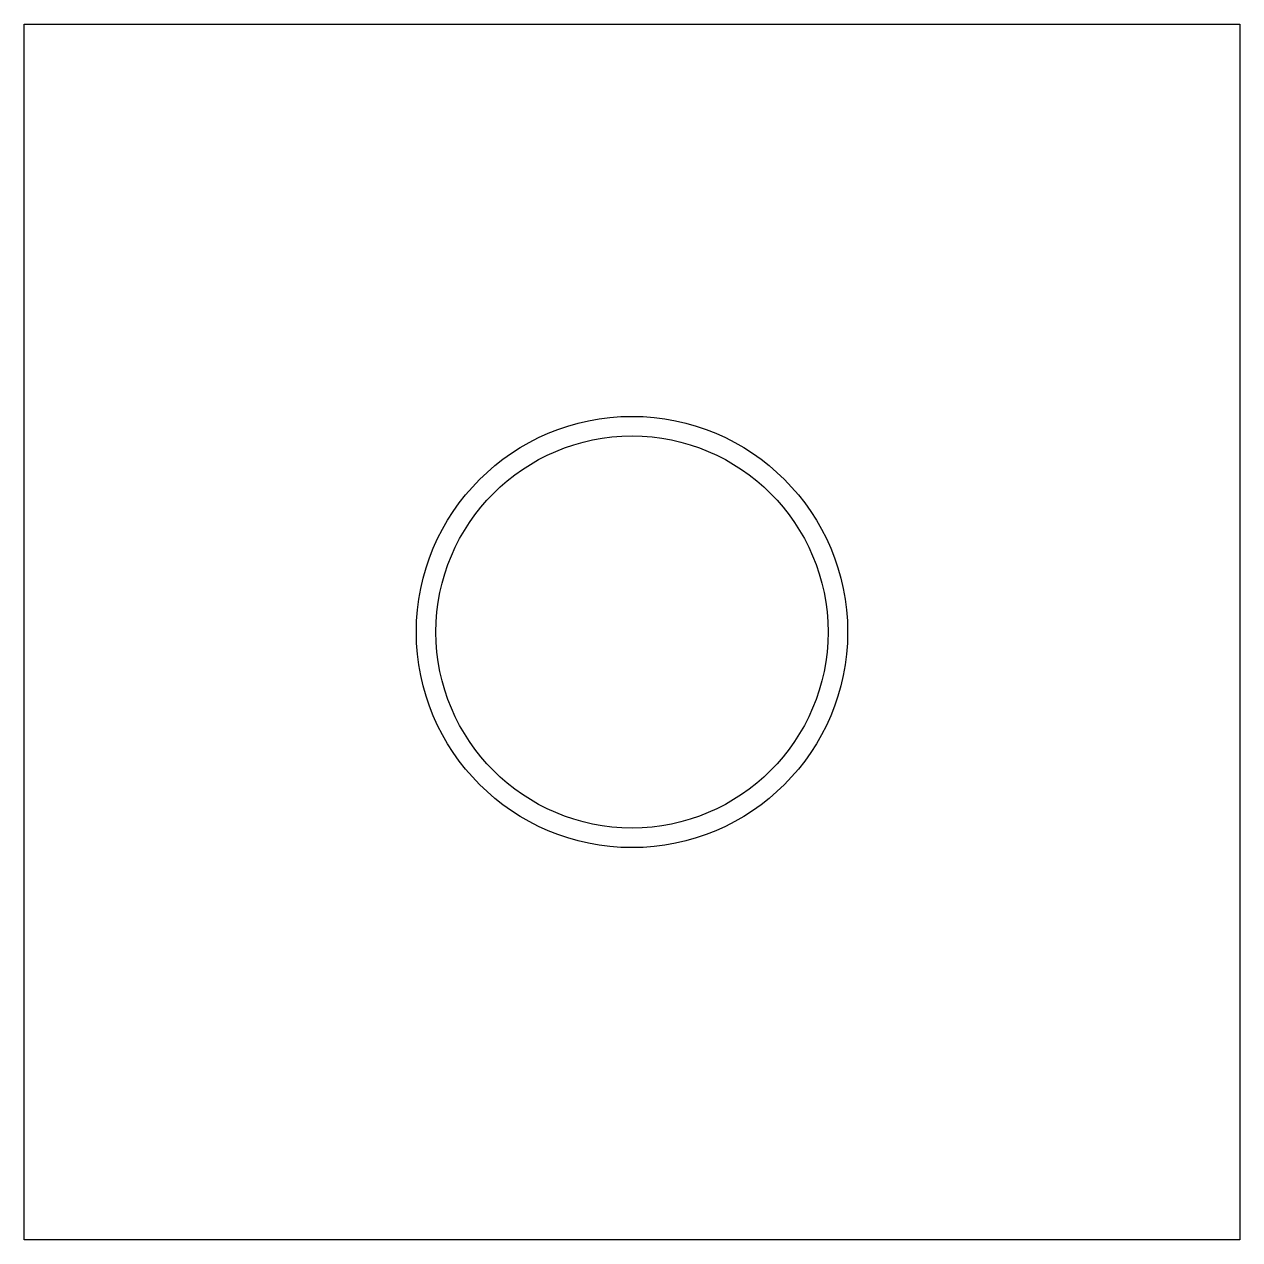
# Model space of a CAD drawing. Header units: metres. Extents: x -0.155 to 0.155, y -0.31 to 0.
import ezdxf

# ---------------------------------------------------------------- set-up
doc = ezdxf.new("R2010")
doc.units = ezdxf.units.M
doc.layers.add('3D_ConcreteCasing_XS_Concrete01', color=253, linetype='Continuous')
doc.layers.add('3D_PlasticTube_XS_Plastic01', color=253, linetype='Continuous')

msp = doc.modelspace()

# ---------------------------------------------------------------- linework, layer by layer
at = {"layer": '3D_ConcreteCasing_XS_Concrete01'}
msp.add_lwpolyline([(-0.155, 0), (0.155, 0), (0.155, -0.31), (-0.155, -0.31)], close=True, dxfattribs=at)
msp.add_circle((0, -0.155), 0.055, dxfattribs=at)
at = {"layer": '3D_PlasticTube_XS_Plastic01'}
msp.add_circle((0, -0.155), 0.05, dxfattribs=at)

doc.saveas('drawing.dxf')
